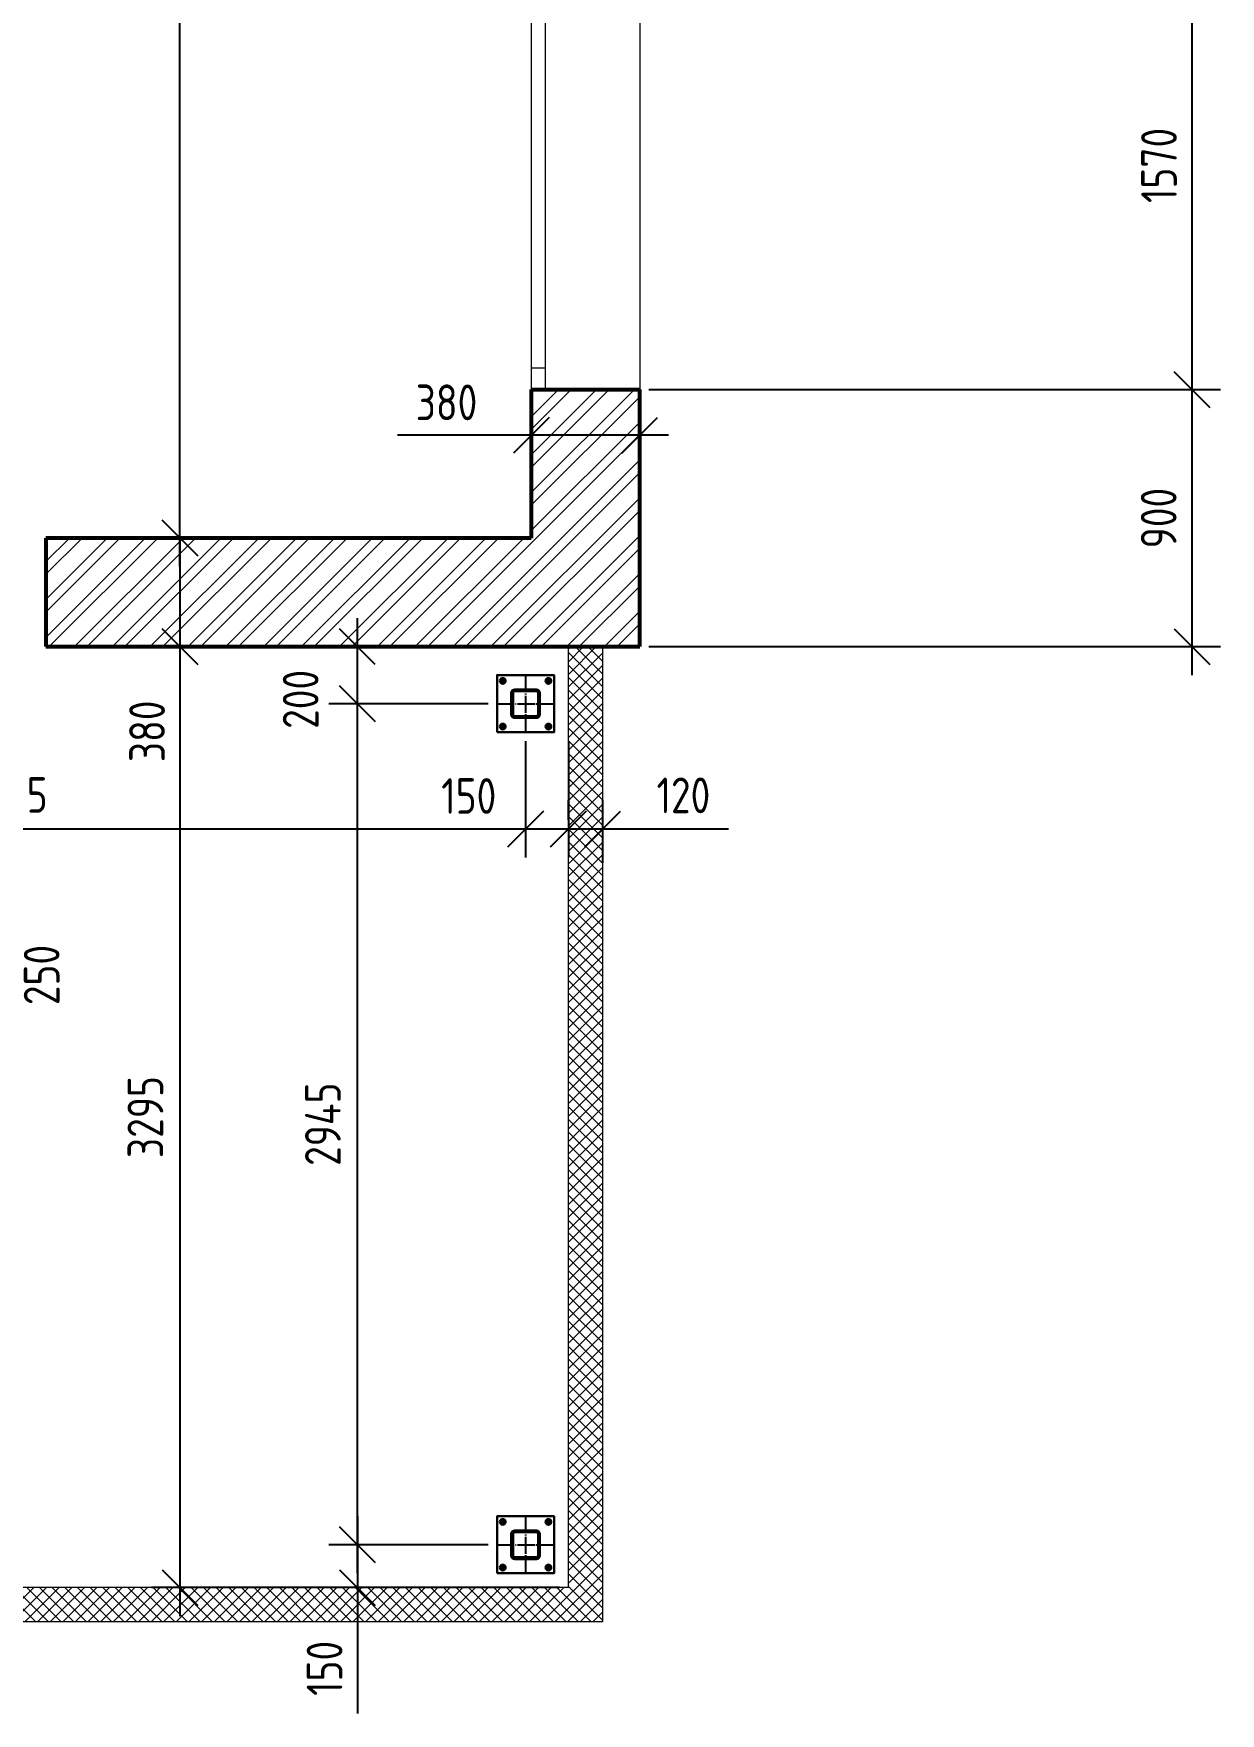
# Model space of a CAD drawing. Header units: millimetres. Extents: x -112594 to 313336, y -1917 to 255843.
# Drawn here: x 48094 to 52251, y 243508 to 249391 of the extents above; entities that cross this region are included whole.
import ezdxf

# ---------------------------------------------------------------- set-up
doc = ezdxf.new("R2010")
doc.units = ezdxf.units.MM
doc.header["$MEASUREMENT"] = 0
doc.linetypes.add('CENTER', pattern=[50.8, 31.75, -6.35, 6.35, -6.35])
doc.linetypes.add('ГОСТ 2.303 5', pattern=[24, 20, -1.5, 1, -1.5])
for name, color, linetype, lineweight in [('Кирпич силикат', 31, 'Continuous', 53), ('МЕТАЛЛ-25', 122, 'Continuous', 30), ('Окна ARCHICAD_Ном._пера__1', 7, 'Continuous', 13), ('ОСИ', 211, 'CENTER', 15), ('размеры', 4, 'Continuous', 15), ('тонкая', 4, 'Continuous', 20), ('штриховка', 8, 'Continuous', 20)]:
    doc.layers.add(name, color=color, linetype=linetype, lineweight=lineweight)
doc.styles.add('ГОСТ 2.304', font='CS_Gost2304.shx')
doc.dimstyles.new('СПДС', dxfattribs={"dimscale": 100, "dimtxt": 2.5, "dimasz": 2.5, "dimexe": 2, "dimexo": 0.625, "dimgap": 1, "dimtad": 1, "dimdec": 0, "dimtxsty": 'ГОСТ 2.304', "dimblk": 'OBLIQUE', "dimblk1": 'OBLIQUE', "dimblk2": 'OBLIQUE', "dimcen": 2.5, "dimdle": 2, "dimadec": 0, "dimazin": 2, "dimtfac": 0.75, "dimtdec": 4, "dimtmove": 1, "dimatfit": 3, "dimfxl": 1, "dimtfill": 1, "dimtolj": 1, "dimarcsym": 1})

# ---------------------------------------------------------------- blocks, each defined once
blk = doc.blocks.new('Окно 21')
at = {"layer": 'Окна ARCHICAD_Ном._пера__1', "color": 7, "linetype": 'Continuous', "lineweight": 13}
for p, q in [((-785, 0), (785, 0)), ((-785, 0), (-710, 0)), ((-785, 0), (-785, -50)), ((-785, 0), (-785, -50)), ((-710, 0), (-710, -50)), ((-710, 0), (710, 0)), ((710, -50), (710, 0)), ((710, 0), (785, 0)), ((785, 0), (785, -50)), ((785, 0), (785, -50)), ((-710, -50), (-785, -50)), ((-785, -50), (-785, -380)), ((710, -50), (-710, -50)), ((785, -50), (710, -50)), ((785, -50), (785, -380)), ((-785, -380), (785, -380))]:
    blk.add_line(p, q, dxfattribs=at)
blk = doc.blocks.new('_Oblique')
at = {"color": 0, "linetype": 'ByBlock', "lineweight": -2}
blk.add_line((-0.5, -0.5), (0.5, 0.5), dxfattribs=at)
blk = doc.blocks.new('*D496')
at = {"layer": 'размеры', "color": 0, "lineweight": -2, "ltscale": 100, "transparency": 16777216}
for p, q in [((52150.6, 249814), (52150.6, 248044)), ((50248.6, 249714), (52250.6, 249714)), ((50248.6, 248144), (52250.6, 248144))]:
    blk.add_line(p, q, dxfattribs=at)
at = {"layer": 'размеры', "color": 0, "lineweight": -2, "ltscale": 100, "transparency": 16777216, "xscale": 125, "yscale": 125, "zscale": 125}
for p, rotation in [((52150.6, 249714), 90), ((52150.6, 248144), 270)]:
    blk.add_blockref('_Oblique', p, dxfattribs=dict(at, rotation=rotation))
at = {"layer": 'размеры', "color": 0, "ltscale": 100, "transparency": 16777216, "insert": (52035.5, 248929), "char_height": 125, "attachment_point": 5, "rotation": 90, "style": 'ГОСТ 2.304', "bg_fill": 3, "box_fill_scale": 1.25, "bg_fill_color": 256, "bg_fill_true_color": 13158600, "bg_fill_transparency": 0}
blk.add_mtext('\\A1;1570', dxfattribs=at)
blk = doc.blocks.new('*D497')
at = {"layer": 'размеры', "color": 0, "lineweight": -2, "ltscale": 100, "transparency": 16777216}
for p, q in [((52150.6, 248244), (52150.6, 247144)), ((50248.6, 248144), (52250.6, 248144)), ((50248.6, 247244), (52250.6, 247244))]:
    blk.add_line(p, q, dxfattribs=at)
at = {"layer": 'размеры', "color": 0, "lineweight": -2, "ltscale": 100, "transparency": 16777216, "xscale": 125, "yscale": 125, "zscale": 125}
for p, rotation in [((52150.6, 248144), 90), ((52150.6, 247244), 270)]:
    blk.add_blockref('_Oblique', p, dxfattribs=dict(at, rotation=rotation))
at = {"layer": 'размеры', "color": 0, "ltscale": 100, "transparency": 16777216, "insert": (52034.4, 247694), "char_height": 125, "attachment_point": 5, "rotation": 90, "style": 'ГОСТ 2.304', "bg_fill": 3, "box_fill_scale": 1.25, "bg_fill_color": 256, "bg_fill_true_color": 13158600, "bg_fill_transparency": 0}
blk.add_mtext('\\A1;900', dxfattribs=at)
blk = doc.blocks.new('*D498')
at = {"layer": 'размеры', "color": 0, "lineweight": -2, "ltscale": 100, "transparency": 16777216}
for p, q in [((49806.1, 247624), (48507, 247624)), ((48607, 247624), (48607, 247144)), ((50186.1, 247244), (48507, 247244)), ((48607, 247244), (48607, 246775.3))]:
    blk.add_line(p, q, dxfattribs=at)
at = {"layer": 'размеры', "color": 0, "lineweight": -2, "ltscale": 100, "transparency": 16777216, "xscale": 125, "yscale": 125, "zscale": 125}
for p, rotation in [((48607, 247624), 90), ((48607, 247244), 270)]:
    blk.add_blockref('_Oblique', p, dxfattribs=dict(at, rotation=rotation))
at = {"layer": 'размеры', "color": 0, "ltscale": 100, "transparency": 16777216, "insert": (48491.9, 246947.2), "char_height": 125, "attachment_point": 5, "rotation": 90, "style": 'ГОСТ 2.304', "bg_fill": 3, "box_fill_scale": 1.25, "bg_fill_color": 256, "bg_fill_true_color": 13158600, "bg_fill_transparency": 0}
blk.add_mtext('\\A1;380', dxfattribs=at)
blk = doc.blocks.new('*D500')
at = {"layer": 'размеры', "color": 0, "lineweight": -2, "ltscale": 100, "transparency": 16777216}
for p, q in [((49837.3, 247655.3), (49837.3, 248084.1)), ((50217.3, 247275.3), (50217.3, 248084.1)), ((49837.3, 247984.1), (49368.6, 247984.1)), ((50317.3, 247984.1), (49837.3, 247984.1))]:
    blk.add_line(p, q, dxfattribs=at)
at = {"layer": 'размеры', "color": 0, "lineweight": -2, "ltscale": 100, "transparency": 16777216, "xscale": 125, "yscale": 125, "zscale": 125, "rotation": 180}
blk.add_blockref('_Oblique', (49837.3, 247984.1), dxfattribs=at)
at = {"layer": 'размеры', "color": 0, "lineweight": -2, "ltscale": 100, "transparency": 16777216, "xscale": 125, "yscale": 125, "zscale": 125}
blk.add_blockref('_Oblique', (50217.3, 247984.1), dxfattribs=at)
at = {"layer": 'размеры', "color": 0, "ltscale": 100, "transparency": 16777216, "insert": (49540.4, 248099.2), "char_height": 125, "attachment_point": 5, "style": 'ГОСТ 2.304', "bg_fill": 3, "box_fill_scale": 1.25, "bg_fill_color": 256, "bg_fill_true_color": 13158600, "bg_fill_transparency": 0}
blk.add_mtext('\\A1;380', dxfattribs=at)
blk = doc.blocks.new('A$C7B9B0E34')
at = {"layer": 'МЕТАЛЛ-25', "ltscale": 100, "extrusion": (0, 0, -1)}
for p, q in [((-86.5, 83.8), (-80, 87.5)), ((-86.5, 83.8), (-86.5, 76.2)), ((-80, 72.5), (-86.5, 76.2)), ((-81.8, 80.8), (-83.4, 80.8)), ((-83.4, 79.2), (-81.8, 79.2)), ((-81.8, 80.8), (-78.2, 80.8)), ((-81.8, 79.2), (-78.2, 79.2)), ((-73.5, 83.8), (-80, 87.5)), ((-80, 72.5), (-73.5, 76.2)), ((-76.6, 80.8), (-78.2, 80.8)), ((-78.2, 79.2), (-76.6, 79.2)), ((-73.5, 83.8), (-73.5, 76.2)), ((73.5, 83.8), (80, 87.5)), ((73.5, 83.8), (73.5, 76.2)), ((80, 72.5), (73.5, 76.2)), ((78.2, 80.8), (76.6, 80.8)), ((76.6, 79.2), (78.2, 79.2)), ((78.2, 80.8), (81.8, 80.8)), ((78.2, 79.2), (81.8, 79.2)), ((86.5, 83.8), (80, 87.5)), ((80, 72.5), (86.5, 76.2)), ((83.4, 80.8), (81.8, 80.8)), ((81.8, 79.2), (83.4, 79.2)), ((86.5, 83.8), (86.5, 76.2)), ((-86.5, -76.2), (-80, -72.5)), ((-86.5, -76.2), (-86.5, -83.8)), ((-80, -87.5), (-86.5, -83.8)), ((-81.8, -79.2), (-83.4, -79.2)), ((-83.4, -80.8), (-81.8, -80.8)), ((-81.8, -79.2), (-78.2, -79.2)), ((-81.8, -80.8), (-78.2, -80.8)), ((-73.5, -76.2), (-80, -72.5)), ((-80, -87.5), (-73.5, -83.8)), ((-76.6, -79.2), (-78.2, -79.2)), ((-78.2, -80.8), (-76.6, -80.8)), ((-73.5, -76.2), (-73.5, -83.8)), ((73.5, -76.2), (80, -72.5)), ((73.5, -76.2), (73.5, -83.8)), ((80, -87.5), (73.5, -83.8)), ((78.2, -79.2), (76.6, -79.2)), ((76.6, -80.8), (78.2, -80.8)), ((78.2, -79.2), (81.8, -79.2)), ((78.2, -80.8), (81.8, -80.8)), ((86.5, -76.2), (80, -72.5)), ((80, -87.5), (86.5, -83.8)), ((83.4, -79.2), (81.8, -79.2)), ((81.8, -80.8), (83.4, -80.8)), ((86.5, -76.2), (86.5, -83.8))]:
    blk.add_line(p, q, dxfattribs=at)
at = {"layer": 'МЕТАЛЛ-25', "linetype": 'Continuous', "ltscale": 100}
for p, q in [((-50, -38), (-50, 38)), ((-44, -38), (-44, 38)), ((-38, 50), (38, 50)), ((-38, 44), (38, 44)), ((44, 38), (44, -38)), ((50, 38), (50, -38)), ((38, -44), (-38, -44)), ((38, -50), (-38, -50))]:
    blk.add_line(p, q, dxfattribs=at)
at = {"layer": 'МЕТАЛЛ-25', "ltscale": 100}
blk.add_lwpolyline([(-100, -100), (100, -100), (100, 100), (-100, 100)], close=True, dxfattribs=at)
for centre, radius, start, end in [((-80, 80), 10, 0, 180), ((-80, 80), 10, 180, 0), ((-80, 80), 3.88, 0, 180), ((-80, 80), 3.88, 180, 0), ((-80, 80), 3.5, 166.78699, 193.21301), ((-80, 80), 3.31, 344.99999, 255), ((-80, 80), 2, 23.57815, 156.42185), ((-80, 80), 2, 203.57815, 336.42185), ((-80, 80), 3.5, 346.78699, 13.21301), ((80, 80), 10, 0, 180), ((80, 80), 10, 180, 0), ((80, 80), 3.88, 0, 180), ((80, 80), 3.88, 180, 0), ((80, 80), 3.5, 166.78699, 193.21301), ((80, 80), 3.31, 344.99999, 255), ((80, 80), 2, 23.57815, 156.42185), ((80, 80), 2, 203.57815, 336.42185), ((80, 80), 3.5, 346.78699, 13.21301), ((-80, -80), 10, 0, 180), ((-80, -80), 10, 180, 0), ((-80, -80), 3.88, 0, 180), ((-80, -80), 3.88, 180, 0), ((-80, -80), 3.5, 166.78699, 193.21301), ((-80, -80), 3.31, 344.99999, 255), ((-80, -80), 2, 23.57815, 156.42185), ((-80, -80), 2, 203.57815, 336.42185), ((-80, -80), 3.5, 346.78699, 13.21301), ((80, -80), 10, 0, 180), ((80, -80), 10, 180, 0), ((80, -80), 3.88, 0, 180), ((80, -80), 3.88, 180, 0), ((80, -80), 3.5, 166.78699, 193.21301), ((80, -80), 3.31, 344.99999, 255), ((80, -80), 2, 23.57815, 156.42185), ((80, -80), 2, 203.57815, 336.42185), ((80, -80), 3.5, 346.78699, 13.21301)]:
    blk.add_arc(centre, radius, start, end, dxfattribs=at)
at = {"layer": 'МЕТАЛЛ-25', "linetype": 'Continuous', "ltscale": 100}
for centre, radius, start, end in [((-38, 38), 12, 90, 180), ((-38, 38), 6, 90, 180), ((38, 38), 12, 0, 90), ((38, 38), 6, 0, 90), ((-38, -38), 12, 180, 270), ((-38, -38), 6, 180, 270), ((38, -38), 6, 270, 0), ((38, -38), 12, 270, 0)]:
    blk.add_arc(centre, radius, start, end, dxfattribs=at)
at = {"layer": 'ОСИ', "linetype": 'ГОСТ 2.303 5', "lineweight": 25, "extrusion": (0, 0, -1)}
for p, q in [((-68, 80), (-92, 80)), ((-80, 68), (-80, 92)), ((92, 80), (68, 80)), ((80, 68), (80, 92)), ((-68, -80), (-92, -80)), ((-80, -92), (-80, -68)), ((92, -80), (68, -80)), ((80, -92), (80, -68))]:
    blk.add_line(p, q, dxfattribs=at)
at = {"layer": 'ОСИ', "linetype": 'ГОСТ 2.303 5', "lineweight": 25, "ltscale": 3}
for p, q in [((0, 100), (0, -100)), ((-100, 0), (100, 0))]:
    blk.add_line(p, q, dxfattribs=at)
blk = doc.blocks.new('*D502')
at = {"layer": 'размеры', "color": 0, "lineweight": -2, "ltscale": 100, "transparency": 16777216}
for p, q in [((48607, 247524), (48607, 254754)), ((49806.1, 254654), (48507, 254654)), ((49806.1, 247624), (48507, 247624))]:
    blk.add_line(p, q, dxfattribs=at)
at = {"layer": 'размеры', "color": 0, "lineweight": -2, "ltscale": 100, "transparency": 16777216, "xscale": 125, "yscale": 125, "zscale": 125}
for p, rotation in [((48607, 254654), 90), ((48607, 247624), 270)]:
    blk.add_blockref('_Oblique', p, dxfattribs=dict(at, rotation=rotation))
at = {"layer": 'размеры', "color": 0, "ltscale": 100, "transparency": 16777216, "insert": (48491.9, 251139), "char_height": 125, "attachment_point": 5, "rotation": 90, "style": 'ГОСТ 2.304', "bg_fill": 3, "box_fill_scale": 1.25, "bg_fill_color": 256, "bg_fill_true_color": 13158600, "bg_fill_transparency": 0}
blk.add_mtext('\\A1;7030', dxfattribs=at)
blk = doc.blocks.new('*D503')
at = {"layer": 'размеры', "color": 0, "lineweight": -2, "ltscale": 100, "transparency": 16777216}
for p, q in [((48607, 247344), (48607, 243849)), ((49936.1, 247244), (48507, 247244)), ((49936.1, 243949), (48507, 243949))]:
    blk.add_line(p, q, dxfattribs=at)
at = {"layer": 'размеры', "color": 0, "lineweight": -2, "ltscale": 100, "transparency": 16777216, "xscale": 125, "yscale": 125, "zscale": 125}
for p, rotation in [((48607, 247244), 90), ((48607, 243949), 270)]:
    blk.add_blockref('_Oblique', p, dxfattribs=dict(at, rotation=rotation))
at = {"layer": 'размеры', "color": 0, "ltscale": 100, "transparency": 16777216, "insert": (48486, 245596.5), "char_height": 125, "attachment_point": 5, "rotation": 90, "style": 'ГОСТ 2.304', "bg_fill": 3, "box_fill_scale": 1.25, "bg_fill_color": 256, "bg_fill_true_color": 13158600, "bg_fill_transparency": 0}
blk.add_mtext('\\A1;3295', dxfattribs=at)
blk = doc.blocks.new('*D508')
at = {"layer": 'размеры', "color": 0, "lineweight": -2, "ltscale": 100, "transparency": 16777216}
for p, q in [((46202.3, 246912.8), (46202.3, 246505.8)), ((49817.3, 246912.8), (49817.3, 246505.8)), ((46102.3, 246605.8), (49917.3, 246605.8))]:
    blk.add_line(p, q, dxfattribs=at)
at = {"layer": 'размеры', "color": 0, "lineweight": -2, "ltscale": 100, "transparency": 16777216, "xscale": 125, "yscale": 125, "zscale": 125, "rotation": 180}
blk.add_blockref('_Oblique', (46202.3, 246605.8), dxfattribs=at)
at = {"layer": 'размеры', "color": 0, "lineweight": -2, "ltscale": 100, "transparency": 16777216, "xscale": 125, "yscale": 125, "zscale": 125}
blk.add_blockref('_Oblique', (49817.3, 246605.8), dxfattribs=at)
at = {"layer": 'размеры', "color": 0, "ltscale": 100, "transparency": 16777216, "insert": (48009.8, 246724.5), "char_height": 125, "attachment_point": 5, "style": 'ГОСТ 2.304', "bg_fill": 3, "box_fill_scale": 1.25, "bg_fill_color": 256, "bg_fill_true_color": 13158600, "bg_fill_transparency": 0}
blk.add_mtext('\\A1;3615', dxfattribs=at)
blk = doc.blocks.new('*D509')
at = {"layer": 'размеры', "color": 0, "lineweight": -2, "ltscale": 100, "transparency": 16777216}
for p, q in [((49817.3, 246912.8), (49817.3, 246505.8)), ((49967.3, 246912.8), (49967.3, 246505.8)), ((49717.3, 246605.8), (50067.3, 246605.8))]:
    blk.add_line(p, q, dxfattribs=at)
at = {"layer": 'размеры', "color": 0, "lineweight": -2, "ltscale": 100, "transparency": 16777216, "xscale": 125, "yscale": 125, "zscale": 125}
blk.add_blockref('_Oblique', (49967.3, 246605.8), dxfattribs=at)
at = {"layer": 'размеры', "color": 0, "ltscale": 100, "transparency": 16777216, "insert": (49618.5, 246720.9), "char_height": 125, "attachment_point": 5, "style": 'ГОСТ 2.304', "bg_fill": 3, "box_fill_scale": 1.25, "bg_fill_color": 256, "bg_fill_true_color": 13158600, "bg_fill_transparency": 0}
blk.add_mtext('\\A1;150', dxfattribs=at)
at = {"layer": 'размеры', "color": 0, "lineweight": -2, "ltscale": 100, "transparency": 16777216, "xscale": 125, "yscale": 125, "zscale": 125, "rotation": 180}
blk.add_blockref('_Oblique', (49817.3, 246605.8), dxfattribs=at)
blk = doc.blocks.new('*D510')
at = {"layer": 'размеры', "color": 0, "lineweight": -2, "ltscale": 100, "transparency": 16777216}
for p, q in [((49967.3, 246637), (49967.3, 246705.8)), ((50087.3, 246487.1), (50087.3, 246705.8)), ((49867.3, 246605.8), (50087.3, 246605.8)), ((50087.3, 246605.8), (50527.9, 246605.8))]:
    blk.add_line(p, q, dxfattribs=at)
at = {"layer": 'размеры', "color": 0, "lineweight": -2, "ltscale": 100, "transparency": 16777216, "xscale": 125, "yscale": 125, "zscale": 125, "rotation": 180}
blk.add_blockref('_Oblique', (49967.3, 246605.8), dxfattribs=at)
at = {"layer": 'размеры', "color": 0, "lineweight": -2, "ltscale": 100, "transparency": 16777216, "xscale": 125, "yscale": 125, "zscale": 125}
blk.add_blockref('_Oblique', (50087.3, 246605.8), dxfattribs=at)
at = {"layer": 'размеры', "color": 0, "ltscale": 100, "transparency": 16777216, "insert": (50370.1, 246723.1), "char_height": 125, "attachment_point": 5, "style": 'ГОСТ 2.304', "bg_fill": 3, "box_fill_scale": 1.25, "bg_fill_color": 256, "bg_fill_true_color": 13158600, "bg_fill_transparency": 0}
blk.add_mtext('\\A1;120', dxfattribs=at)
blk = doc.blocks.new('*D511')
at = {"layer": 'размеры', "color": 0, "lineweight": -2, "ltscale": 100, "transparency": 16777216}
for p, q in [((49228.4, 244199), (49228.4, 243949)), ((49686.1, 244099), (49128.4, 244099)), ((49686.1, 243949), (49128.4, 243949)), ((49228.4, 243949), (49228.4, 243508.4))]:
    blk.add_line(p, q, dxfattribs=at)
at = {"layer": 'размеры', "color": 0, "lineweight": -2, "ltscale": 100, "transparency": 16777216, "xscale": 125, "yscale": 125, "zscale": 125}
for p, rotation in [((49228.4, 244099), 90), ((49228.4, 243949), 270)]:
    blk.add_blockref('_Oblique', p, dxfattribs=dict(at, rotation=rotation))
at = {"layer": 'размеры', "color": 0, "ltscale": 100, "transparency": 16777216, "insert": (49113.4, 243666.2), "char_height": 125, "attachment_point": 5, "rotation": 90, "style": 'ГОСТ 2.304', "bg_fill": 3, "box_fill_scale": 1.25, "bg_fill_color": 256, "bg_fill_true_color": 13158600, "bg_fill_transparency": 0}
blk.add_mtext('\\A1;150', dxfattribs=at)
blk = doc.blocks.new('*D512')
at = {"layer": 'размеры', "color": 0, "lineweight": -2, "ltscale": 100, "transparency": 16777216}
for p, q in [((49228.4, 243999), (49228.4, 247144)), ((49686.1, 247044), (49128.4, 247044)), ((49686.1, 244099), (49128.4, 244099))]:
    blk.add_line(p, q, dxfattribs=at)
at = {"layer": 'размеры', "color": 0, "lineweight": -2, "ltscale": 100, "transparency": 16777216, "xscale": 125, "yscale": 125, "zscale": 125}
for p, rotation in [((49228.4, 247044), 90), ((49228.4, 244099), 270)]:
    blk.add_blockref('_Oblique', p, dxfattribs=dict(at, rotation=rotation))
at = {"layer": 'размеры', "color": 0, "ltscale": 100, "transparency": 16777216, "insert": (49107.5, 245571.5), "char_height": 125, "attachment_point": 5, "rotation": 90, "style": 'ГОСТ 2.304', "bg_fill": 3, "box_fill_scale": 1.25, "bg_fill_color": 256, "bg_fill_true_color": 13158600, "bg_fill_transparency": 0}
blk.add_mtext('\\A1;2945', dxfattribs=at)
blk = doc.blocks.new('*D513')
at = {"layer": 'размеры', "color": 0, "lineweight": -2, "ltscale": 100, "transparency": 16777216}
for p, q in [((49228.4, 246944), (49228.4, 247344)), ((49686.1, 247244), (49128.4, 247244)), ((49686.1, 247044), (49128.4, 247044))]:
    blk.add_line(p, q, dxfattribs=at)
at = {"layer": 'размеры', "color": 0, "lineweight": -2, "ltscale": 100, "transparency": 16777216, "xscale": 125, "yscale": 125, "zscale": 125}
for p, rotation in [((49228.4, 247244), 90), ((49228.4, 247044), 270)]:
    blk.add_blockref('_Oblique', p, dxfattribs=dict(at, rotation=rotation))
at = {"layer": 'размеры', "color": 0, "ltscale": 100, "transparency": 16777216, "insert": (49029.7, 247059.2), "char_height": 125, "attachment_point": 5, "rotation": 90, "style": 'ГОСТ 2.304', "bg_fill": 3, "box_fill_scale": 1.25, "bg_fill_color": 256, "bg_fill_true_color": 13158600, "bg_fill_transparency": 0}
blk.add_mtext('\\A1;200', dxfattribs=at)
blk = doc.blocks.new('*D531')
at = {"layer": 'размеры', "color": 0, "lineweight": -2, "ltscale": 50, "transparency": 16777216}
for p, q in [((47737.9, 245869), (47737.9, 246319)), ((47053.6, 246219), (47837.9, 246219)), ((46803.6, 245969), (47837.9, 245969))]:
    blk.add_line(p, q, dxfattribs=at)
at = {"layer": 'размеры', "color": 0, "lineweight": -2, "ltscale": 50, "transparency": 16777216, "xscale": 125, "yscale": 125, "zscale": 125}
for p, rotation in [((47737.9, 246219), 90), ((47737.9, 245969), 270)]:
    blk.add_blockref('_Oblique', p, dxfattribs=dict(at, rotation=rotation))
at = {"layer": 'размеры', "color": 0, "ltscale": 50, "transparency": 16777216, "insert": (48122.7, 246094), "char_height": 125, "attachment_point": 5, "rotation": 90, "style": 'ГОСТ 2.304', "bg_fill": 3, "box_fill_scale": 1.25, "bg_fill_color": 256, "bg_fill_true_color": 13158600, "bg_fill_transparency": 0}
blk.add_mtext('\\A1;250', dxfattribs=at)

msp = doc.modelspace()

# ---------------------------------------------------------------- hatches: boundary and pattern name
at = {"layer": 'штриховка', "ltscale": 50}
h = msp.add_hatch(dxfattribs=at)
h.set_pattern_fill('ANSI32', color=256, scale=250, style=0)
h.paths.add_polyline_path([(50217.30874, 248144.03509), (49887.30874, 248144.03509), (49837.30874, 248144.03509), (49837.30874, 247624.03509), (48137.30874, 247624.03509), (48137.30874, 247244.03509), (50217.30874, 247244.03509)])

# ---------------------------------------------------------------- linework, layer by layer
at = {"layer": 'Кирпич силикат', "ltscale": 20}
for p, q in [((49837.30874, 248144.03509), (49887.30874, 248144.03509)), ((49887.30874, 248144.03509), (50217.30874, 248144.03509)), ((48137.30874, 247624.03509), (48137.30874, 247244.03509))]:
    msp.add_line(p, q, dxfattribs=at)
at = {"layer": 'Кирпич силикат', "ltscale": 20, "flags": 128}
for points in [[(49837.30874, 248144.03508), (49837.30874, 247624.03509)], [(50217.30874, 247244.03509), (50217.30874, 248144.03507)], [(49837.30874, 247624.03509), (48137.30874, 247624.03509)], [(48137.30874, 247244.03509), (50217.30874, 247244.03509)]]:
    msp.add_lwpolyline(points, dxfattribs=at)
at = {"layer": 'тонкая', "ltscale": 100}
for p, q in [((49967.30874, 243949.03509), (46027.31914, 243949.03509)), ((50087.30874, 243829.03509), (46027.31914, 243829.03509))]:
    msp.add_line(p, q, dxfattribs=at)

# ---------------------------------------------------------------- block references
at = {"color": 7, "linetype": 'Continuous', "lineweight": 13, "xscale": -1, "zscale": 1000, "rotation": 90}
msp.add_blockref('Окно 21', (49837.30874, 248929.03509), dxfattribs=at)
at = {"layer": 'МЕТАЛЛ-25', "ltscale": 100}
msp.add_blockref('A$C7B9B0E34', (49817.30874, 244099.03509), dxfattribs=at)

# ---------------------------------------------------------------- next in the draw order: dimensions: what is measured, and where the dimension line sits
at = {"layer": 'размеры', "ltscale": 100}
dim = msp.add_linear_dim(base=(52150.56294, 248144.03507), p1=(50217.30876, 249714.03509), p2=(50217.30874, 248144.03507), angle=90, dimstyle='СПДС', override={"dimscale": 50}, dxfattribs=at)
dim.commit()
dim.dimension.update_dxf_attribs({"geometry": '*D496', "text_midpoint": (52035.47411, 248929.03508)})

# ---------------------------------------------------------------- next in the draw order: dimensions: what is measured, and where the dimension line sits
dim = msp.add_linear_dim(base=(52150.56294, 247244.03509), p1=(50217.30874, 248144.03509), p2=(50217.30874, 247244.03509), angle=90, dimstyle='СПДС', override={"dimscale": 50}, dxfattribs=at)
dim.commit()
dim.dimension.update_dxf_attribs({"geometry": '*D497', "text_midpoint": (52034.44582, 247694.03509)})

# ---------------------------------------------------------------- next in the draw order: dimensions: what is measured, and where the dimension line sits
dim = msp.add_linear_dim(base=(48606.95643, 247624.03509), p1=(50217.30874, 247244.03509), p2=(49837.30874, 247624.03509), angle=90, dimstyle='СПДС', override={"dimscale": 50, "dimtmove": 0}, dxfattribs=at)
dim.commit()
dim.dimension.update_dxf_attribs({"geometry": '*D498', "text_midpoint": (48606.95643, 246947.16009), "dimtype": 160})

# ---------------------------------------------------------------- next in the draw order: block references
at = {"layer": 'МЕТАЛЛ-25', "ltscale": 100}
msp.add_blockref('A$C7B9B0E34', (49817.30874, 247044.03509), dxfattribs=at)

# ---------------------------------------------------------------- next in the draw order: dimensions: what is measured, and where the dimension line sits
at = {"layer": 'размеры', "ltscale": 100}
dim = msp.add_linear_dim(base=(49837.30874, 247984.1238), p1=(50217.30874, 247244.03509), p2=(49837.30874, 247624.03509), dimstyle='СПДС', override={"dimscale": 50, "dimtmove": 0}, dxfattribs=at)
dim.commit()
dim.dimension.update_dxf_attribs({"geometry": '*D500', "text_midpoint": (49540.43374, 247984.1238), "dimtype": 160})

# ---------------------------------------------------------------- next in the draw order: hatches: boundary and pattern name
h = msp.add_hatch(dxfattribs=at)
h.set_pattern_fill('ANSI37', color=256, scale=250, style=0)
h.set_pattern_definition([(45, (0, 27076.102), (-22.097087, 22.097087), []), (135, (0, 27076.102), (-22.097087, -22.097087), [])])
h.paths.add_polyline_path([(46577.30874, 243949.03509), (46027.31914, 243949.03509), (46027.31914, 243829.03509), (46577.30874, 243829.03509)])
h.paths.add_polyline_path([(50087.30874, 244099.03509), (49967.30874, 244099.03509), (49967.30874, 243949.03509), (47487.30874, 243949.03509), (47487.30874, 243829.03509), (50087.30874, 243829.03509)])
h.paths.add_polyline_path([(50027.30874, 247244.03509), (49967.30874, 247244.03509), (49967.30874, 244099.03509), (50027.30874, 244099.03509)])
h.paths.add_polyline_path([(50087.30874, 247244.03509), (50027.30874, 247244.03509), (50027.30874, 244099.03509), (50087.30874, 244099.03509)])

# ---------------------------------------------------------------- next in the draw order: linework, layer by layer
at = {"layer": 'тонкая', "ltscale": 100}
for p, q in [((49967.30874, 243949.03509), (49967.30874, 247244.03509)), ((50087.30874, 243829.03509), (50087.30874, 247244.03509))]:
    msp.add_line(p, q, dxfattribs=at)
at = {"layer": 'тонкая', "ltscale": 10}
msp.add_line((49967.30874, 247244.03509), (50087.30874, 247244.03509), dxfattribs=at)

# ---------------------------------------------------------------- next in the draw order: dimensions: what is measured, and where the dimension line sits
at = {"layer": 'размеры', "ltscale": 100}
dim = msp.add_linear_dim(base=(48606.95643, 254654.03509), p1=(49837.30874, 247624.03509), p2=(49837.30874, 254654.03509), angle=90, dimstyle='СПДС', override={"dimscale": 50, "dimtmove": 0}, dxfattribs=at)
dim.commit()
dim.dimension.update_dxf_attribs({"geometry": '*D502', "text_midpoint": (48491.8676, 251139.03509)})

# ---------------------------------------------------------------- next in the draw order: dimensions: what is measured, and where the dimension line sits
dim = msp.add_linear_dim(base=(48606.95643, 243949.03509), p1=(49967.30874, 247244.03509), p2=(49967.30874, 243949.03509), angle=90, dimstyle='СПДС', override={"dimscale": 50}, dxfattribs=at)
dim.commit()
dim.dimension.update_dxf_attribs({"geometry": '*D503', "text_midpoint": (48485.99802, 245596.53509)})
at = {"layer": 'размеры', "ltscale": 50}
dim = msp.add_linear_dim(base=(47737.87048, 246219.03509), p1=(46772.30874, 245969.03509), p2=(47022.30874, 246219.03509), angle=90, dimstyle='СПДС', override={"dimscale": 50, "dimtmove": 2}, dxfattribs=at)
dim.commit()
dim.dimension.update_dxf_attribs({"geometry": '*D531', "text_midpoint": (48122.66085, 246094.03509)})

# ---------------------------------------------------------------- next in the draw order: dimensions: what is measured, and where the dimension line sits
at = {"layer": 'размеры', "ltscale": 100}
dim = msp.add_linear_dim(base=(49817.30874, 246605.79952), p1=(46202.30874, 246944.03509), p2=(49817.30874, 246944.03509), dimstyle='СПДС', override={"dimscale": 50}, dxfattribs=at)
dim.commit()
dim.dimension.update_dxf_attribs({"geometry": '*D508', "text_midpoint": (48009.80874, 246724.50548)})
dim = msp.add_linear_dim(base=(49228.44745, 243949.03509), p1=(49717.30874, 244099.03509), p2=(49717.30874, 243949.03509), angle=90, dimstyle='СПДС', override={"dimscale": 50, "dimtmove": 0}, dxfattribs=at)
dim.commit()
dim.dimension.update_dxf_attribs({"geometry": '*D511', "text_midpoint": (49113.35862, 243666.22259)})

# ---------------------------------------------------------------- next in the draw order: dimensions: what is measured, and where the dimension line sits
dim = msp.add_linear_dim(base=(49967.30874, 246605.79952), p1=(49817.30874, 246944.03509), p2=(49967.30874, 246944.03509), dimstyle='СПДС', override={"dimscale": 50}, dxfattribs=at)
dim.commit()
dim.dimension.update_dxf_attribs({"geometry": '*D509', "text_midpoint": (49618.53153, 246605.79952), "dimtype": 160})

# ---------------------------------------------------------------- next in the draw order: dimensions: what is measured, and where the dimension line sits
dim = msp.add_linear_dim(base=(49228.44745, 247044.03509), p1=(49717.30874, 244099.03509), p2=(49717.30874, 247044.03509), angle=90, dimstyle='СПДС', override={"dimscale": 50}, dxfattribs=at)
dim.commit()
dim.dimension.update_dxf_attribs({"geometry": '*D512', "text_midpoint": (49107.48904, 245571.53509)})
dim = msp.add_linear_dim(base=(50087.30874, 246605.79952), p1=(49967.30874, 246605.79952), p2=(50087.30874, 246455.87176), dimstyle='СПДС', override={"dimscale": 50, "dimtmove": 0}, dxfattribs=at)
dim.commit()
dim.dimension.update_dxf_attribs({"geometry": '*D510', "text_midpoint": (50370.12124, 246723.14081)})

# ---------------------------------------------------------------- next in the draw order: dimensions: what is measured, and where the dimension line sits
dim = msp.add_linear_dim(base=(49228.44745, 247244.03509), p1=(49717.30874, 247044.03509), p2=(49717.30874, 247244.03509), angle=90, dimstyle='СПДС', override={"dimscale": 50, "dimtmove": 2}, dxfattribs=at)
dim.commit()
dim.dimension.update_dxf_attribs({"geometry": '*D513', "text_midpoint": (49029.68748, 247059.23064), "dimtype": 160})

doc.saveas('drawing.dxf')
